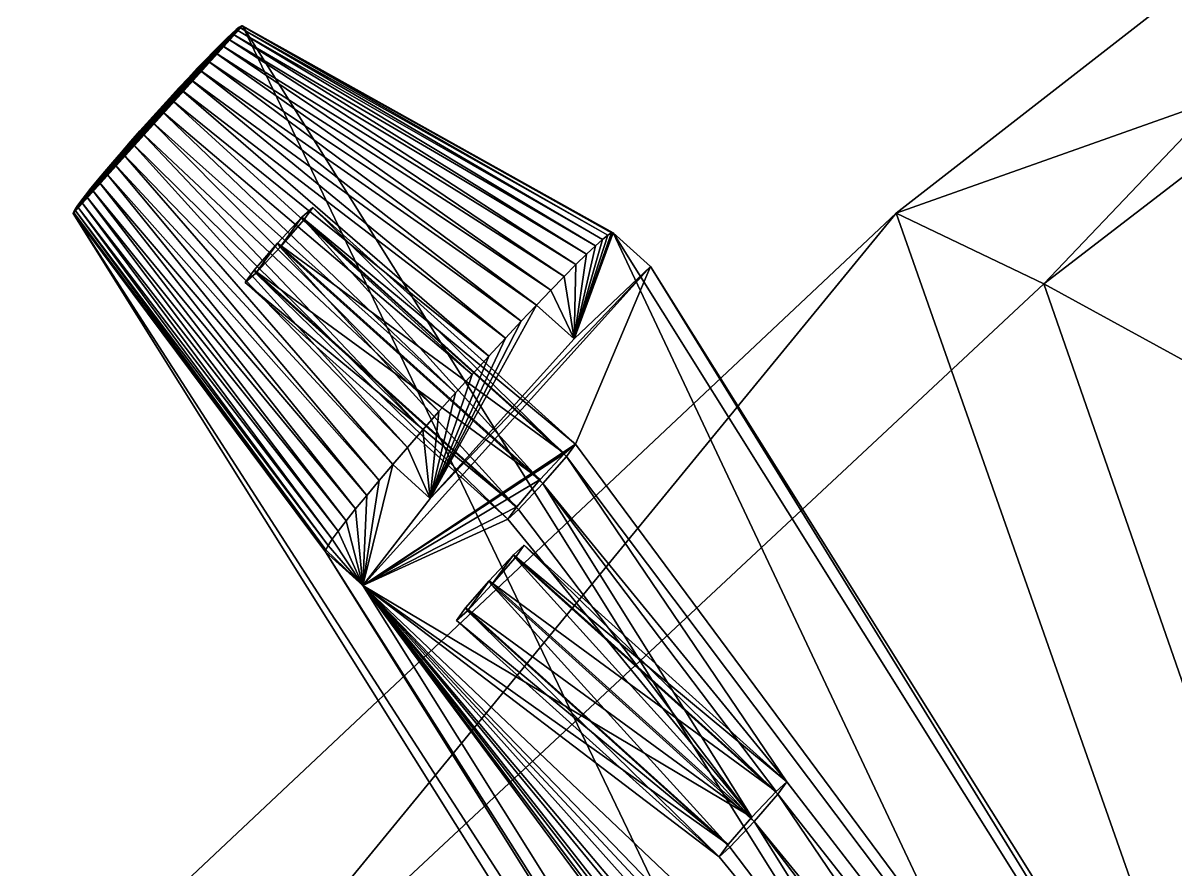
# Model space of a CAD drawing. Header units: millimetres. Extents: x -228 to 228, y -204 to 237.
# Drawn here: x -101.2 to -78.39, y 185.3 to 202.05 of the extents above; entities that cross this region are included whole.
import ezdxf

# ---------------------------------------------------------------- set-up
doc = ezdxf.new("R2010")
doc.units = ezdxf.units.MM
doc.header["$LTSCALE"] = 127.314815
for name, color, linetype in [('6749', 7, 'CONTINUOUS'), ('6750', 7, 'CONTINUOUS'), ('6753', 7, 'CONTINUOUS'), ('7203', 7, 'CONTINUOUS'), ('7204', 7, 'CONTINUOUS'), ('7205', 7, 'CONTINUOUS'), ('7206', 7, 'CONTINUOUS'), ('7219', 7, 'CONTINUOUS'), ('7220', 7, 'CONTINUOUS'), ('7221', 7, 'CONTINUOUS'), ('7222', 7, 'CONTINUOUS'), ('7223', 7, 'CONTINUOUS'), ('7224', 7, 'CONTINUOUS'), ('7226', 7, 'CONTINUOUS'), ('7227', 7, 'CONTINUOUS'), ('7228', 7, 'CONTINUOUS'), ('7229', 7, 'CONTINUOUS'), ('7233', 7, 'CONTINUOUS'), ('7255', 7, 'CONTINUOUS')]:
    doc.layers.add(name, color=color, linetype=linetype)

msp = doc.modelspace()

# ---------------------------------------------------------------- linework, layer by layer
at = {"layer": '6749', "color": 6, "linetype": 'Continuous'}
for points in [[(-67.509, 211.066, 159.28), (-83.926, 198.289, 135.65), (-33.551, 216.138, 548.4), (-67.509, 211.066, 159.28)], [(-33.551, 216.138, 548.4), (-83.926, 198.289, 135.65), (-76.927, 178.391, 553.043), (-33.551, 216.138, 548.4)], [(-83.926, 198.289, 135.65), (-101.203, 182.041, 115.659), (-76.927, 178.391, 553.043), (-83.926, 198.289, 135.65)]]:
    msp.add_3dface(points, dxfattribs=at)
at = {"layer": '6750', "color": 6, "linetype": 'Continuous'}
for points in [[(-64.476, 209.607, 159.651), (-65.805, 188.578, 500.248), (-81.001, 196.893, 135.914), (-64.476, 209.607, 159.651)], [(-81.001, 196.893, 135.914), (-74.086, 177.01, 553.042), (-98.368, 180.679, 115.837), (-81.001, 196.893, 135.914)], [(-65.805, 188.578, 500.248), (-74.086, 177.01, 553.042), (-81.001, 196.893, 135.914), (-65.805, 188.578, 500.248)]]:
    msp.add_3dface(points, dxfattribs=at)
at = {"layer": '6753', "color": 6, "linetype": 'Continuous'}
for points in [[(-83.926, 198.289, 135.65), (-67.509, 211.066, 159.28), (-81.001, 196.893, 135.914), (-83.926, 198.289, 135.65)], [(-67.509, 211.066, 159.28), (-64.476, 209.607, 159.651), (-81.001, 196.893, 135.914), (-67.509, 211.066, 159.28)], [(-101.203, 182.041, 115.659), (-83.926, 198.289, 135.65), (-98.368, 180.679, 115.837), (-101.203, 182.041, 115.659)], [(-83.926, 198.289, 135.65), (-81.001, 196.893, 135.914), (-98.368, 180.679, 115.837), (-83.926, 198.289, 135.65)]]:
    msp.add_3dface(points, dxfattribs=at)
at = {"layer": '7203', "color": 191, "linetype": 'Continuous', "true_color": 0xba45ff}
for points in [[(-88.785, 197.236, 135.583), (-90.274, 193.725, 162.76), (-94.476, 190.923, 135.472), (-88.785, 197.236, 135.583)], [(-93.146, 192.649, 131.823), (-88.785, 197.236, 135.583), (-94.476, 190.923, 135.472), (-93.146, 192.649, 131.823)], [(-90.3, 195.806, 131.879), (-88.785, 197.236, 135.583), (-93.146, 192.649, 131.823), (-90.3, 195.806, 131.879)], [(-66.488, 161.635, 1018.684), (-90.274, 193.725, 162.76), (-88.785, 197.236, 135.583), (-66.488, 161.635, 1018.684)], [(-90.274, 193.725, 162.76), (-90.487, 193.535, 162.049), (-94.476, 190.923, 135.472), (-90.274, 193.725, 162.76)], [(-90.452, 193.479, 163.462), (-90.274, 193.725, 162.76), (-66.488, 161.635, 1018.684), (-90.452, 193.479, 163.462)], [(-90.487, 193.535, 162.049), (-90.968, 193.022, 161.748), (-94.476, 190.923, 135.472), (-90.487, 193.535, 162.049)], [(-86.089, 187.043, 328.492), (-90.918, 192.942, 163.745), (-90.452, 193.479, 163.462), (-86.089, 187.043, 328.492)], [(-86.089, 187.043, 328.492), (-90.452, 193.479, 163.462), (-66.488, 161.635, 1018.684), (-86.089, 187.043, 328.492)], [(-90.968, 193.022, 161.748), (-91.434, 192.485, 162.031), (-94.476, 190.923, 135.472), (-90.968, 193.022, 161.748)], [(-90.918, 192.942, 163.745), (-86.784, 186.341, 327.48), (-91.399, 192.428, 163.444), (-90.918, 192.942, 163.745)], [(-86.303, 186.854, 327.782), (-86.784, 186.341, 327.48), (-90.918, 192.942, 163.745), (-86.303, 186.854, 327.782)], [(-86.089, 187.043, 328.492), (-86.303, 186.854, 327.782), (-90.918, 192.942, 163.745), (-86.089, 187.043, 328.492)], [(-91.434, 192.485, 162.031), (-91.613, 192.239, 162.734), (-94.476, 190.923, 135.472), (-91.434, 192.485, 162.031)], [(-91.399, 192.428, 163.444), (-86.784, 186.341, 327.48), (-91.613, 192.239, 162.734), (-91.399, 192.428, 163.444)], [(-91.613, 192.239, 162.734), (-86.784, 186.341, 327.48), (-94.476, 190.923, 135.472), (-91.613, 192.239, 162.734)], [(-70.511, 159.08, 990.694), (-70.69, 158.834, 991.397), (-94.476, 190.923, 135.472), (-70.511, 159.08, 990.694)], [(-70.69, 158.834, 991.397), (-72.178, 155.322, 1018.573), (-94.476, 190.923, 135.472), (-70.69, 158.834, 991.397)], [(-74.874, 165.515, 825.664), (-70.511, 159.08, 990.694), (-94.476, 190.923, 135.472), (-74.874, 165.515, 825.664)], [(-74.696, 165.761, 824.961), (-74.874, 165.515, 825.664), (-94.476, 190.923, 135.472), (-74.696, 165.761, 824.961)], [(-94.476, 190.923, 135.472), (-79.059, 172.196, 659.931), (-74.696, 165.761, 824.961), (-94.476, 190.923, 135.472)], [(-78.881, 172.442, 659.229), (-79.059, 172.196, 659.931), (-94.476, 190.923, 135.472), (-78.881, 172.442, 659.229)], [(-78.415, 172.979, 658.946), (-78.881, 172.442, 659.229), (-94.476, 190.923, 135.472), (-78.415, 172.979, 658.946)], [(-83.243, 178.877, 494.199), (-78.415, 172.979, 658.946), (-94.476, 190.923, 135.472), (-83.243, 178.877, 494.199)], [(-83.065, 179.123, 493.496), (-83.243, 178.877, 494.199), (-94.476, 190.923, 135.472), (-83.065, 179.123, 493.496)], [(-82.599, 179.66, 493.213), (-83.065, 179.123, 493.496), (-94.476, 190.923, 135.472), (-82.599, 179.66, 493.213)], [(-87.428, 185.558, 328.466), (-82.599, 179.66, 493.213), (-94.476, 190.923, 135.472), (-87.428, 185.558, 328.466)], [(-87.25, 185.804, 327.764), (-87.428, 185.558, 328.466), (-94.476, 190.923, 135.472), (-87.25, 185.804, 327.764)], [(-86.784, 186.341, 327.48), (-87.25, 185.804, 327.764), (-94.476, 190.923, 135.472), (-86.784, 186.341, 327.48)], [(-86.267, 186.797, 329.195), (-86.089, 187.043, 328.492), (-66.488, 161.635, 1018.684), (-86.267, 186.797, 329.195)], [(-86.733, 186.26, 329.478), (-86.267, 186.797, 329.195), (-81.904, 180.362, 494.225), (-86.733, 186.26, 329.478)], [(-66.488, 161.635, 1018.684), (-81.904, 180.362, 494.225), (-86.267, 186.797, 329.195), (-66.488, 161.635, 1018.684)], [(-86.733, 186.26, 329.478), (-82.599, 179.66, 493.213), (-87.214, 185.747, 329.176), (-86.733, 186.26, 329.478)], [(-82.118, 180.173, 493.515), (-82.599, 179.66, 493.213), (-86.733, 186.26, 329.478), (-82.118, 180.173, 493.515)], [(-81.904, 180.362, 494.225), (-82.118, 180.173, 493.515), (-86.733, 186.26, 329.478), (-81.904, 180.362, 494.225)], [(-87.214, 185.747, 329.176), (-82.599, 179.66, 493.213), (-87.428, 185.558, 328.466), (-87.214, 185.747, 329.176)]]:
    msp.add_3dface(points, dxfattribs=at)
at = {"layer": '7204', "color": 191, "linetype": 'Continuous', "true_color": 0xba45ff}
for points in [[(-94.476, 190.923, 135.472), (-72.178, 155.322, 1018.573), (-95.218, 191.591, 135.518), (-94.476, 190.923, 135.472)], [(-95.218, 191.591, 135.518), (-72.178, 155.322, 1018.573), (-72.921, 155.991, 1018.619), (-95.218, 191.591, 135.518)]]:
    msp.add_3dface(points, dxfattribs=at)
at = {"layer": '7205', "color": 191, "linetype": 'Continuous', "true_color": 0xba45ff}
for points in [[(-100.21, 198.287, 144.673), (-78.354, 163.391, 1010.295), (-96.863, 202, 144.739), (-100.21, 198.287, 144.673)], [(-96.882, 201.999, 144.449), (-100.21, 198.287, 144.673), (-96.863, 202, 144.739), (-96.882, 201.999, 144.449)], [(-100.206, 198.311, 144.384), (-100.21, 198.287, 144.673), (-96.882, 201.999, 144.449), (-100.206, 198.311, 144.384)], [(-96.923, 201.973, 144.162), (-100.206, 198.311, 144.384), (-96.882, 201.999, 144.449), (-96.923, 201.973, 144.162)], [(-100.18, 198.36, 144.099), (-100.206, 198.311, 144.384), (-96.923, 201.973, 144.162), (-100.18, 198.36, 144.099)], [(-96.985, 201.923, 143.883), (-100.18, 198.36, 144.099), (-96.923, 201.973, 144.162), (-96.985, 201.923, 143.883)], [(-100.131, 198.433, 143.821), (-100.18, 198.36, 144.099), (-96.985, 201.923, 143.883), (-100.131, 198.433, 143.821)], [(-97.069, 201.848, 143.615), (-100.131, 198.433, 143.821), (-96.985, 201.923, 143.883), (-97.069, 201.848, 143.615)], [(-78.354, 163.391, 1010.295), (-75.007, 167.105, 1010.36), (-96.863, 202, 144.739), (-78.354, 163.391, 1010.295)], [(-100.061, 198.529, 143.556), (-100.131, 198.433, 143.821), (-97.069, 201.848, 143.615), (-100.061, 198.529, 143.556)], [(-97.173, 201.75, 143.361), (-100.061, 198.529, 143.556), (-97.069, 201.848, 143.615), (-97.173, 201.75, 143.361)], [(-99.97, 198.647, 143.307), (-100.061, 198.529, 143.556), (-97.173, 201.75, 143.361), (-99.97, 198.647, 143.307)], [(-97.295, 201.631, 143.126), (-99.97, 198.647, 143.307), (-97.173, 201.75, 143.361), (-97.295, 201.631, 143.126)], [(-99.859, 198.786, 143.076), (-99.97, 198.647, 143.307), (-97.295, 201.631, 143.126), (-99.859, 198.786, 143.076)], [(-97.434, 201.491, 142.912), (-99.859, 198.786, 143.076), (-97.295, 201.631, 143.126), (-97.434, 201.491, 142.912)], [(-99.731, 198.943, 142.867), (-99.859, 198.786, 143.076), (-97.434, 201.491, 142.912), (-99.731, 198.943, 142.867)], [(-97.588, 201.333, 142.722), (-99.731, 198.943, 142.867), (-97.434, 201.491, 142.912), (-97.588, 201.333, 142.722)], [(-99.587, 199.115, 142.684), (-99.731, 198.943, 142.867), (-97.588, 201.333, 142.722), (-99.587, 199.115, 142.684)], [(-97.754, 201.159, 142.56), (-99.587, 199.115, 142.684), (-97.588, 201.333, 142.722), (-97.754, 201.159, 142.56)], [(-99.428, 199.302, 142.527), (-99.587, 199.115, 142.684), (-97.754, 201.159, 142.56), (-99.428, 199.302, 142.527)], [(-97.932, 200.971, 142.426), (-99.428, 199.302, 142.527), (-97.754, 201.159, 142.56), (-97.932, 200.971, 142.426)], [(-99.257, 199.501, 142.4), (-99.428, 199.302, 142.527), (-97.932, 200.971, 142.426), (-99.257, 199.501, 142.4)], [(-98.117, 200.772, 142.323), (-99.257, 199.501, 142.4), (-97.932, 200.971, 142.426), (-98.117, 200.772, 142.323)], [(-99.077, 199.707, 142.304), (-99.257, 199.501, 142.4), (-98.117, 200.772, 142.323), (-99.077, 199.707, 142.304)], [(-98.308, 200.565, 142.252), (-99.077, 199.707, 142.304), (-98.117, 200.772, 142.323), (-98.308, 200.565, 142.252)], [(-98.889, 199.92, 142.241), (-99.077, 199.707, 142.304), (-98.308, 200.565, 142.252), (-98.889, 199.92, 142.241)], [(-98.502, 200.352, 142.215), (-98.889, 199.92, 142.241), (-98.308, 200.565, 142.252), (-98.502, 200.352, 142.215)], [(-98.697, 200.136, 142.211), (-98.889, 199.92, 142.241), (-98.502, 200.352, 142.215), (-98.697, 200.136, 142.211)]]:
    msp.add_3dface(points, dxfattribs=at)
at = {"layer": '7206', "color": 191, "linetype": 'Continuous', "true_color": 0xba45ff}
for points in [[(-67.23, 162.304, 1018.73), (-88.785, 197.236, 135.583), (-89.527, 197.904, 135.628), (-67.23, 162.304, 1018.73)], [(-66.488, 161.635, 1018.684), (-88.785, 197.236, 135.583), (-67.23, 162.304, 1018.73), (-66.488, 161.635, 1018.684)]]:
    msp.add_3dface(points, dxfattribs=at)
at = {"layer": '7219', "color": 191, "linetype": 'Continuous', "true_color": 0xba45ff}
for points in [[(-91.286, 191.722, 328.812), (-91.464, 191.476, 329.515), (-91.5, 191.533, 328.102), (-91.286, 191.722, 328.812)], [(-91.5, 191.533, 328.102), (-91.93, 190.939, 329.798), (-91.98, 191.02, 327.8), (-91.5, 191.533, 328.102)], [(-91.464, 191.476, 329.515), (-91.93, 190.939, 329.798), (-91.5, 191.533, 328.102), (-91.464, 191.476, 329.515)], [(-92.446, 190.483, 328.083), (-91.98, 191.02, 327.8), (-92.411, 190.426, 329.496), (-92.446, 190.483, 328.083)], [(-91.98, 191.02, 327.8), (-91.93, 190.939, 329.798), (-92.411, 190.426, 329.496), (-91.98, 191.02, 327.8)], [(-92.625, 190.237, 328.786), (-92.446, 190.483, 328.083), (-92.411, 190.426, 329.496), (-92.625, 190.237, 328.786)]]:
    msp.add_3dface(points, dxfattribs=at)
at = {"layer": '7220', "color": 191, "linetype": 'Continuous', "true_color": 0xba45ff}
for points in [[(-86.089, 187.043, 328.492), (-91.286, 191.722, 328.812), (-91.5, 191.533, 328.102), (-86.089, 187.043, 328.492)], [(-86.267, 186.797, 329.195), (-91.464, 191.476, 329.515), (-91.286, 191.722, 328.812), (-86.267, 186.797, 329.195)], [(-86.089, 187.043, 328.492), (-86.267, 186.797, 329.195), (-91.286, 191.722, 328.812), (-86.089, 187.043, 328.492)], [(-86.303, 186.854, 327.782), (-91.5, 191.533, 328.102), (-91.98, 191.02, 327.8), (-86.303, 186.854, 327.782)], [(-86.733, 186.26, 329.478), (-91.93, 190.939, 329.798), (-91.464, 191.476, 329.515), (-86.733, 186.26, 329.478)], [(-86.303, 186.854, 327.782), (-86.089, 187.043, 328.492), (-91.5, 191.533, 328.102), (-86.303, 186.854, 327.782)], [(-86.267, 186.797, 329.195), (-86.733, 186.26, 329.478), (-91.464, 191.476, 329.515), (-86.267, 186.797, 329.195)], [(-86.784, 186.341, 327.48), (-86.303, 186.854, 327.782), (-91.98, 191.02, 327.8), (-86.784, 186.341, 327.48)]]:
    msp.add_3dface(points, dxfattribs=at)
at = {"layer": '7221', "color": 191, "linetype": 'Continuous', "true_color": 0xba45ff}
for points in [[(-86.784, 186.341, 327.48), (-91.98, 191.02, 327.8), (-92.446, 190.483, 328.083), (-86.784, 186.341, 327.48)], [(-91.93, 190.939, 329.798), (-87.214, 185.747, 329.176), (-92.411, 190.426, 329.496), (-91.93, 190.939, 329.798)], [(-86.733, 186.26, 329.478), (-87.214, 185.747, 329.176), (-91.93, 190.939, 329.798), (-86.733, 186.26, 329.478)], [(-87.25, 185.804, 327.764), (-92.446, 190.483, 328.083), (-92.625, 190.237, 328.786), (-87.25, 185.804, 327.764)], [(-87.428, 185.558, 328.466), (-92.625, 190.237, 328.786), (-92.411, 190.426, 329.496), (-87.428, 185.558, 328.466)], [(-87.25, 185.804, 327.764), (-86.784, 186.341, 327.48), (-92.446, 190.483, 328.083), (-87.25, 185.804, 327.764)], [(-87.214, 185.747, 329.176), (-87.428, 185.558, 328.466), (-92.411, 190.426, 329.496), (-87.214, 185.747, 329.176)], [(-87.428, 185.558, 328.466), (-87.25, 185.804, 327.764), (-92.625, 190.237, 328.786), (-87.428, 185.558, 328.466)]]:
    msp.add_3dface(points, dxfattribs=at)
at = {"layer": '7222', "color": 191, "linetype": 'Continuous', "true_color": 0xba45ff}
for points in [[(-95.47, 198.403, 163.079), (-95.649, 198.157, 163.782), (-95.684, 198.214, 162.369), (-95.47, 198.403, 163.079)], [(-95.684, 198.214, 162.369), (-96.115, 197.62, 164.065), (-96.165, 197.701, 162.068), (-95.684, 198.214, 162.369)], [(-95.649, 198.157, 163.782), (-96.115, 197.62, 164.065), (-95.684, 198.214, 162.369), (-95.649, 198.157, 163.782)], [(-96.631, 197.164, 162.351), (-96.165, 197.701, 162.068), (-96.595, 197.107, 163.763), (-96.631, 197.164, 162.351)], [(-96.165, 197.701, 162.068), (-96.115, 197.62, 164.065), (-96.595, 197.107, 163.763), (-96.165, 197.701, 162.068)], [(-96.809, 196.918, 163.053), (-96.631, 197.164, 162.351), (-96.595, 197.107, 163.763), (-96.809, 196.918, 163.053)]]:
    msp.add_3dface(points, dxfattribs=at)
at = {"layer": '7223', "color": 191, "linetype": 'Continuous', "true_color": 0xba45ff}
for points in [[(-90.274, 193.725, 162.76), (-95.47, 198.403, 163.079), (-95.684, 198.214, 162.369), (-90.274, 193.725, 162.76)], [(-90.452, 193.479, 163.462), (-95.649, 198.157, 163.782), (-95.47, 198.403, 163.079), (-90.452, 193.479, 163.462)], [(-90.274, 193.725, 162.76), (-90.452, 193.479, 163.462), (-95.47, 198.403, 163.079), (-90.274, 193.725, 162.76)], [(-90.487, 193.535, 162.049), (-95.684, 198.214, 162.369), (-96.165, 197.701, 162.068), (-90.487, 193.535, 162.049)], [(-90.918, 192.942, 163.745), (-96.115, 197.62, 164.065), (-95.649, 198.157, 163.782), (-90.918, 192.942, 163.745)], [(-90.487, 193.535, 162.049), (-90.274, 193.725, 162.76), (-95.684, 198.214, 162.369), (-90.487, 193.535, 162.049)], [(-90.452, 193.479, 163.462), (-90.918, 192.942, 163.745), (-95.649, 198.157, 163.782), (-90.452, 193.479, 163.462)], [(-90.968, 193.022, 161.748), (-90.487, 193.535, 162.049), (-96.165, 197.701, 162.068), (-90.968, 193.022, 161.748)]]:
    msp.add_3dface(points, dxfattribs=at)
at = {"layer": '7224', "color": 191, "linetype": 'Continuous', "true_color": 0xba45ff}
for points in [[(-90.968, 193.022, 161.748), (-96.165, 197.701, 162.068), (-96.631, 197.164, 162.351), (-90.968, 193.022, 161.748)], [(-96.115, 197.62, 164.065), (-91.399, 192.428, 163.444), (-96.595, 197.107, 163.763), (-96.115, 197.62, 164.065)], [(-90.918, 192.942, 163.745), (-91.399, 192.428, 163.444), (-96.115, 197.62, 164.065), (-90.918, 192.942, 163.745)], [(-91.434, 192.485, 162.031), (-96.631, 197.164, 162.351), (-96.809, 196.918, 163.053), (-91.434, 192.485, 162.031)], [(-91.613, 192.239, 162.734), (-96.809, 196.918, 163.053), (-96.595, 197.107, 163.763), (-91.613, 192.239, 162.734)], [(-91.434, 192.485, 162.031), (-90.968, 193.022, 161.748), (-96.631, 197.164, 162.351), (-91.434, 192.485, 162.031)], [(-91.399, 192.428, 163.444), (-91.613, 192.239, 162.734), (-96.595, 197.107, 163.763), (-91.399, 192.428, 163.444)], [(-91.613, 192.239, 162.734), (-91.434, 192.485, 162.031), (-96.809, 196.918, 163.053), (-91.613, 192.239, 162.734)]]:
    msp.add_3dface(points, dxfattribs=at)
at = {"layer": '7226', "color": 191, "linetype": 'Continuous', "true_color": 0xba45ff}
for points in [[(-88.785, 197.236, 135.583), (-90.3, 195.806, 131.879), (-89.527, 197.904, 135.628), (-88.785, 197.236, 135.583)], [(-89.527, 197.904, 135.628), (-90.3, 195.806, 131.879), (-89.559, 197.903, 135.135), (-89.527, 197.904, 135.628)], [(-89.559, 197.903, 135.135), (-90.3, 195.806, 131.879), (-89.629, 197.858, 134.648), (-89.559, 197.903, 135.135)], [(-89.629, 197.858, 134.648), (-90.3, 195.806, 131.879), (-89.736, 197.772, 134.173), (-89.629, 197.858, 134.648)], [(-89.736, 197.772, 134.173), (-90.3, 195.806, 131.879), (-89.878, 197.645, 133.717), (-89.736, 197.772, 134.173)], [(-89.878, 197.645, 133.717), (-90.3, 195.806, 131.879), (-90.054, 197.479, 133.287), (-89.878, 197.645, 133.717)], [(-90.054, 197.479, 133.287), (-90.3, 195.806, 131.879), (-90.262, 197.276, 132.887), (-90.054, 197.479, 133.287)], [(-90.262, 197.276, 132.887), (-90.3, 195.806, 131.879), (-90.498, 197.038, 132.523), (-90.262, 197.276, 132.887)], [(-90.498, 197.038, 132.523), (-90.3, 195.806, 131.879), (-90.76, 196.77, 132.201), (-90.498, 197.038, 132.523)], [(-90.76, 196.77, 132.201), (-90.3, 195.806, 131.879), (-91.043, 196.474, 131.924), (-90.76, 196.77, 132.201)], [(-90.3, 195.806, 131.879), (-93.146, 192.649, 131.823), (-91.043, 196.474, 131.924), (-90.3, 195.806, 131.879)], [(-91.043, 196.474, 131.924), (-93.146, 192.649, 131.823), (-91.344, 196.155, 131.697), (-91.043, 196.474, 131.924)], [(-91.344, 196.155, 131.697), (-93.146, 192.649, 131.823), (-91.659, 195.817, 131.522), (-91.344, 196.155, 131.697)], [(-91.659, 195.817, 131.522), (-93.146, 192.649, 131.823), (-91.984, 195.464, 131.402), (-91.659, 195.817, 131.522)], [(-91.984, 195.464, 131.402), (-93.146, 192.649, 131.823), (-92.314, 195.102, 131.338), (-91.984, 195.464, 131.402)], [(-92.314, 195.102, 131.338), (-93.146, 192.649, 131.823), (-92.645, 194.735, 131.332), (-92.314, 195.102, 131.338)], [(-92.645, 194.735, 131.332), (-93.146, 192.649, 131.823), (-92.972, 194.368, 131.383), (-92.645, 194.735, 131.332)], [(-92.972, 194.368, 131.383), (-93.146, 192.649, 131.823), (-93.291, 194.006, 131.49), (-92.972, 194.368, 131.383)], [(-93.291, 194.006, 131.49), (-93.146, 192.649, 131.823), (-93.598, 193.654, 131.653), (-93.291, 194.006, 131.49)], [(-93.598, 193.654, 131.653), (-93.146, 192.649, 131.823), (-93.888, 193.317, 131.869), (-93.598, 193.654, 131.653)], [(-93.146, 192.649, 131.823), (-94.476, 190.923, 135.472), (-93.888, 193.317, 131.869), (-93.146, 192.649, 131.823)], [(-93.888, 193.317, 131.869), (-94.476, 190.923, 135.472), (-94.158, 193, 132.135), (-93.888, 193.317, 131.869)], [(-94.158, 193, 132.135), (-94.476, 190.923, 135.472), (-94.403, 192.706, 132.447), (-94.158, 193, 132.135)], [(-94.403, 192.706, 132.447), (-94.476, 190.923, 135.472), (-94.621, 192.44, 132.802), (-94.403, 192.706, 132.447)], [(-94.621, 192.44, 132.802), (-94.476, 190.923, 135.472), (-94.809, 192.204, 133.194), (-94.621, 192.44, 132.802)], [(-94.809, 192.204, 133.194), (-94.476, 190.923, 135.472), (-94.964, 192.004, 133.618), (-94.809, 192.204, 133.194)], [(-94.964, 192.004, 133.618), (-94.476, 190.923, 135.472), (-95.083, 191.84, 134.069), (-94.964, 192.004, 133.618)], [(-94.476, 190.923, 135.472), (-95.218, 191.591, 135.518), (-95.211, 191.632, 135.025), (-94.476, 190.923, 135.472)], [(-95.166, 191.716, 134.54), (-94.476, 190.923, 135.472), (-95.211, 191.632, 135.025), (-95.166, 191.716, 134.54)], [(-95.083, 191.84, 134.069), (-94.476, 190.923, 135.472), (-95.166, 191.716, 134.54), (-95.083, 191.84, 134.069)]]:
    msp.add_3dface(points, dxfattribs=at)
at = {"layer": '7227', "color": 191, "linetype": 'Continuous', "true_color": 0xba45ff}
for points in [[(-95.218, 191.591, 135.518), (-72.921, 155.991, 1018.619), (-100.21, 198.287, 144.673), (-95.218, 191.591, 135.518)], [(-72.921, 155.991, 1018.619), (-78.354, 163.391, 1010.295), (-100.21, 198.287, 144.673), (-72.921, 155.991, 1018.619)]]:
    msp.add_3dface(points, dxfattribs=at)
at = {"layer": '7228', "color": 191, "linetype": 'Continuous', "true_color": 0xba45ff}
for points in [[(-96.863, 202, 144.739), (-75.007, 167.105, 1010.36), (-89.527, 197.904, 135.628), (-96.863, 202, 144.739)], [(-75.007, 167.105, 1010.36), (-67.23, 162.304, 1018.73), (-89.527, 197.904, 135.628), (-75.007, 167.105, 1010.36)]]:
    msp.add_3dface(points, dxfattribs=at)
at = {"layer": '7229', "color": 191, "linetype": 'Continuous', "true_color": 0xba45ff}
for points in [[(-97.069, 201.848, 143.615), (-96.985, 201.923, 143.883), (-89.878, 197.645, 133.717), (-97.069, 201.848, 143.615)], [(-96.985, 201.923, 143.883), (-96.923, 201.973, 144.162), (-89.736, 197.772, 134.173), (-96.985, 201.923, 143.883)], [(-96.985, 201.923, 143.883), (-89.736, 197.772, 134.173), (-89.878, 197.645, 133.717), (-96.985, 201.923, 143.883)], [(-96.923, 201.973, 144.162), (-96.882, 201.999, 144.449), (-89.629, 197.858, 134.648), (-96.923, 201.973, 144.162)], [(-96.923, 201.973, 144.162), (-89.629, 197.858, 134.648), (-89.736, 197.772, 134.173), (-96.923, 201.973, 144.162)], [(-96.882, 201.999, 144.449), (-96.863, 202, 144.739), (-89.559, 197.903, 135.135), (-96.882, 201.999, 144.449)], [(-96.882, 201.999, 144.449), (-89.559, 197.903, 135.135), (-89.629, 197.858, 134.648), (-96.882, 201.999, 144.449)], [(-96.863, 202, 144.739), (-89.527, 197.904, 135.628), (-89.559, 197.903, 135.135), (-96.863, 202, 144.739)], [(-97.295, 201.631, 143.126), (-97.173, 201.75, 143.361), (-90.262, 197.276, 132.887), (-97.295, 201.631, 143.126)], [(-97.173, 201.75, 143.361), (-97.069, 201.848, 143.615), (-90.054, 197.479, 133.287), (-97.173, 201.75, 143.361)], [(-97.173, 201.75, 143.361), (-90.054, 197.479, 133.287), (-90.262, 197.276, 132.887), (-97.173, 201.75, 143.361)], [(-97.069, 201.848, 143.615), (-89.878, 197.645, 133.717), (-90.054, 197.479, 133.287), (-97.069, 201.848, 143.615)], [(-97.588, 201.333, 142.722), (-97.434, 201.491, 142.912), (-90.76, 196.77, 132.201), (-97.588, 201.333, 142.722)], [(-97.434, 201.491, 142.912), (-97.295, 201.631, 143.126), (-90.498, 197.038, 132.523), (-97.434, 201.491, 142.912)], [(-97.434, 201.491, 142.912), (-90.498, 197.038, 132.523), (-90.76, 196.77, 132.201), (-97.434, 201.491, 142.912)], [(-97.295, 201.631, 143.126), (-90.262, 197.276, 132.887), (-90.498, 197.038, 132.523), (-97.295, 201.631, 143.126)], [(-97.754, 201.159, 142.56), (-97.588, 201.333, 142.722), (-91.043, 196.474, 131.924), (-97.754, 201.159, 142.56)], [(-97.588, 201.333, 142.722), (-90.76, 196.77, 132.201), (-91.043, 196.474, 131.924), (-97.588, 201.333, 142.722)], [(-97.932, 200.971, 142.426), (-97.754, 201.159, 142.56), (-91.344, 196.155, 131.697), (-97.932, 200.971, 142.426)], [(-97.754, 201.159, 142.56), (-91.043, 196.474, 131.924), (-91.344, 196.155, 131.697), (-97.754, 201.159, 142.56)], [(-98.308, 200.565, 142.252), (-98.117, 200.772, 142.323), (-91.984, 195.464, 131.402), (-98.308, 200.565, 142.252)], [(-98.117, 200.772, 142.323), (-97.932, 200.971, 142.426), (-91.659, 195.817, 131.522), (-98.117, 200.772, 142.323)], [(-98.117, 200.772, 142.323), (-91.659, 195.817, 131.522), (-91.984, 195.464, 131.402), (-98.117, 200.772, 142.323)], [(-97.932, 200.971, 142.426), (-91.344, 196.155, 131.697), (-91.659, 195.817, 131.522), (-97.932, 200.971, 142.426)], [(-98.502, 200.352, 142.215), (-98.308, 200.565, 142.252), (-92.314, 195.102, 131.338), (-98.502, 200.352, 142.215)], [(-98.308, 200.565, 142.252), (-91.984, 195.464, 131.402), (-92.314, 195.102, 131.338), (-98.308, 200.565, 142.252)], [(-98.697, 200.136, 142.211), (-98.502, 200.352, 142.215), (-92.645, 194.735, 131.332), (-98.697, 200.136, 142.211)], [(-98.502, 200.352, 142.215), (-92.314, 195.102, 131.338), (-92.645, 194.735, 131.332), (-98.502, 200.352, 142.215)], [(-98.889, 199.92, 142.241), (-98.697, 200.136, 142.211), (-92.972, 194.368, 131.383), (-98.889, 199.92, 142.241)], [(-98.697, 200.136, 142.211), (-92.645, 194.735, 131.332), (-92.972, 194.368, 131.383), (-98.697, 200.136, 142.211)], [(-99.077, 199.707, 142.304), (-98.889, 199.92, 142.241), (-93.291, 194.006, 131.49), (-99.077, 199.707, 142.304)], [(-98.889, 199.92, 142.241), (-92.972, 194.368, 131.383), (-93.291, 194.006, 131.49), (-98.889, 199.92, 142.241)], [(-99.257, 199.501, 142.4), (-99.077, 199.707, 142.304), (-93.598, 193.654, 131.653), (-99.257, 199.501, 142.4)], [(-99.077, 199.707, 142.304), (-93.291, 194.006, 131.49), (-93.598, 193.654, 131.653), (-99.077, 199.707, 142.304)], [(-99.428, 199.302, 142.527), (-99.257, 199.501, 142.4), (-93.888, 193.317, 131.869), (-99.428, 199.302, 142.527)], [(-99.257, 199.501, 142.4), (-93.598, 193.654, 131.653), (-93.888, 193.317, 131.869), (-99.257, 199.501, 142.4)], [(-99.587, 199.115, 142.684), (-99.428, 199.302, 142.527), (-94.158, 193, 132.135), (-99.587, 199.115, 142.684)], [(-99.428, 199.302, 142.527), (-93.888, 193.317, 131.869), (-94.158, 193, 132.135), (-99.428, 199.302, 142.527)], [(-99.859, 198.786, 143.076), (-99.731, 198.943, 142.867), (-94.621, 192.44, 132.802), (-99.859, 198.786, 143.076)], [(-99.731, 198.943, 142.867), (-99.587, 199.115, 142.684), (-94.403, 192.706, 132.447), (-99.731, 198.943, 142.867)], [(-99.731, 198.943, 142.867), (-94.403, 192.706, 132.447), (-94.621, 192.44, 132.802), (-99.731, 198.943, 142.867)], [(-99.587, 199.115, 142.684), (-94.158, 193, 132.135), (-94.403, 192.706, 132.447), (-99.587, 199.115, 142.684)], [(-99.97, 198.647, 143.307), (-99.859, 198.786, 143.076), (-94.809, 192.204, 133.194), (-99.97, 198.647, 143.307)], [(-99.859, 198.786, 143.076), (-94.621, 192.44, 132.802), (-94.809, 192.204, 133.194), (-99.859, 198.786, 143.076)], [(-100.131, 198.433, 143.821), (-100.061, 198.529, 143.556), (-95.083, 191.84, 134.069), (-100.131, 198.433, 143.821)], [(-100.061, 198.529, 143.556), (-99.97, 198.647, 143.307), (-94.964, 192.004, 133.618), (-100.061, 198.529, 143.556)], [(-100.061, 198.529, 143.556), (-94.964, 192.004, 133.618), (-95.083, 191.84, 134.069), (-100.061, 198.529, 143.556)], [(-99.97, 198.647, 143.307), (-94.809, 192.204, 133.194), (-94.964, 192.004, 133.618), (-99.97, 198.647, 143.307)], [(-95.218, 191.591, 135.518), (-100.21, 198.287, 144.673), (-100.206, 198.311, 144.384), (-95.218, 191.591, 135.518)], [(-100.206, 198.311, 144.384), (-100.18, 198.36, 144.099), (-95.211, 191.632, 135.025), (-100.206, 198.311, 144.384)], [(-95.218, 191.591, 135.518), (-100.206, 198.311, 144.384), (-95.211, 191.632, 135.025), (-95.218, 191.591, 135.518)], [(-100.18, 198.36, 144.099), (-100.131, 198.433, 143.821), (-95.166, 191.716, 134.54), (-100.18, 198.36, 144.099)], [(-100.18, 198.36, 144.099), (-95.166, 191.716, 134.54), (-95.211, 191.632, 135.025), (-100.18, 198.36, 144.099)], [(-100.131, 198.433, 143.821), (-95.083, 191.84, 134.069), (-95.166, 191.716, 134.54), (-100.131, 198.433, 143.821)]]:
    msp.add_3dface(points, dxfattribs=at)
at = {"layer": '7233', "color": 191, "linetype": 'Continuous', "true_color": 0xba45ff}
msp.add_3dface([(-81.155, 213.997, 171.102), (-63.984, 178.906, 1007.79), (-77.654, 217.567, 171.18), (-81.155, 213.997, 171.102)], dxfattribs=at)
at = {"layer": '7255', "color": 191, "linetype": 'Continuous', "true_color": 0xba45ff}
for points in [[(-76.421, 207.103, 161.956), (-58.891, 171.279, 1016.125), (-81.155, 213.997, 171.102), (-76.421, 207.103, 161.956)], [(-58.891, 171.279, 1016.125), (-63.984, 178.906, 1007.79), (-81.155, 213.997, 171.102), (-58.891, 171.279, 1016.125)]]:
    msp.add_3dface(points, dxfattribs=at)

doc.saveas('drawing.dxf')
